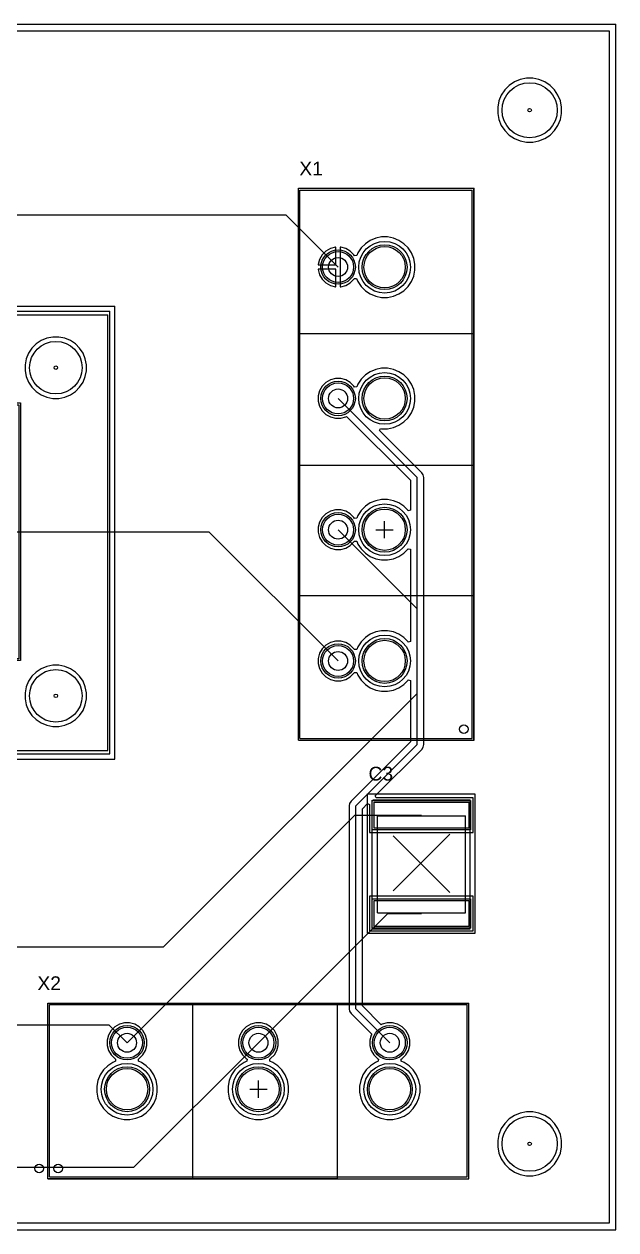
# Model space of a CAD drawing. Header units: millimetres. Extents: x 0 to 140, y 0 to 70.
# Drawn here: x 105.7 to 140, y 0 to 70 of the extents above; entities that cross this region are included whole.
import ezdxf

# ---------------------------------------------------------------- set-up
doc = ezdxf.new("R2010")
doc.units = ezdxf.units.MM
for name, color, linetype in [('BottomLayer', 5, 'Continuous'), ('BottomSolder', 6, 'Continuous'), ('Mechanical1', 6, 'Continuous'), ('Mechanical15', 56, 'Continuous'), ('MultiLayer', 9, 'Continuous'), ('PadHoleLayer', 156, 'Continuous'), ('TopLayer', 1, 'Continuous'), ('TopOverlay', 2, 'Continuous'), ('TopSolder', 216, 'Continuous')]:
    doc.layers.add(name, color=color, linetype=linetype)
doc.styles.add('Arial', font='arial.ttf', dxfattribs={"height": 0.2})

# ---------------------------------------------------------------- blocks, each defined once
blk = doc.blocks.new('CON__WJ06_03P_1')
at = {"layer": 'BottomLayer'}
for centre, radius in [((-7.62, 2.7), 0.9), ((0, 2.7), 0.9), ((7.62, 2.7), 0.9), ((-7.62, 0), 1.2), ((0, 0), 1.2), ((7.62, 0), 1.2)]:
    blk.add_circle(centre, radius, dxfattribs=at)
at = {"layer": 'BottomSolder'}
for centre, radius in [((-7.62, 2.7), 1.002), ((0, 2.7), 1.002), ((7.62, 2.7), 1.002), ((-7.62, 0), 1.302), ((0, 0), 1.302), ((7.62, 0), 1.302)]:
    blk.add_circle(centre, radius, dxfattribs=at)
at = {"layer": 'Mechanical1'}
for p, q in [((-12.12, -5.08), (-12.12, 4.92)), ((-12.12, 4.92), (12.1, 4.92)), ((12.1, -5.08), (12.1, 4.92)), ((-12.12, -5.08), (12.1, -5.08))]:
    blk.add_line(p, q, dxfattribs=at)
blk.add_circle((-11.61, -4.6), 0.25, dxfattribs=at)
at = {"layer": 'Mechanical15'}
for p, q in [((-12.21, -5.175), (-12.21, 5)), ((-12.21, 5), (4.59, 5)), ((4.59, -5.175), (4.59, 5)), ((-0.5, 0), (0.5, 0)), ((0, -0.5), (0, 0.5)), ((-12.21, -5.175), (4.59, -5.175))]:
    blk.add_line(p, q, dxfattribs=at)
at = {"layer": 'MultiLayer'}
for centre, radius in [((-7.62, 2.7), 0.9), ((0, 2.7), 0.9), ((7.62, 2.7), 0.9), ((-7.62, 0), 1.2), ((0, 0), 1.2), ((7.62, 0), 1.2)]:
    blk.add_circle(centre, radius, dxfattribs=at)
at = {"layer": 'PadHoleLayer'}
for centre, radius in [((-7.62, 2.7), 0.55), ((0, 2.7), 0.55), ((7.62, 2.7), 0.55), ((-7.62, 0), 1.5), ((0, 0), 1.5), ((7.62, 0), 1.5)]:
    blk.add_circle(centre, radius, dxfattribs=at)
at = {"layer": 'TopLayer'}
for centre, radius in [((-7.62, 2.7), 0.9), ((0, 2.7), 0.9), ((7.62, 2.7), 0.9), ((-7.62, 0), 1.2), ((0, 0), 1.2), ((7.62, 0), 1.2)]:
    blk.add_circle(centre, radius, dxfattribs=at)
at = {"layer": 'TopOverlay'}
for p, q in [((-12.21, 5), (4.59, 5)), ((-12.21, -5.2), (-12.21, 5)), ((-3.81, -5.2), (-3.81, 5)), ((4.59, -5.2), (4.59, 5)), ((4.59, 5), (12.2, 5)), ((12.2, -5.2), (12.2, 5)), ((-12.21, -5.2), (4.59, -5.2)), ((4.59, -5.2), (12.2, -5.2))]:
    blk.add_line(p, q, dxfattribs=at)
blk.add_circle((-12.71, -4.6), 0.25, dxfattribs=at)
at = {"layer": 'TopSolder'}
for centre, radius in [((-7.62, 2.7), 1.002), ((0, 2.7), 1.002), ((7.62, 2.7), 1.002), ((-7.62, 0), 1.302), ((0, 0), 1.302), ((7.62, 0), 1.302)]:
    blk.add_circle(centre, radius, dxfattribs=at)
blk = doc.blocks.new('CON__WJ06_04P_2')
at = {"layer": 'BottomLayer'}
for centre, radius in [((-15.24, 2.7), 0.9), ((-7.62, 2.7), 0.9), ((0, 2.7), 0.9), ((7.63, 2.7), 0.9), ((-15.24, 0), 1.2), ((-7.62, 0), 1.2), ((0, 0), 1.2), ((7.62, 0), 1.2)]:
    blk.add_circle(centre, radius, dxfattribs=at)
at = {"layer": 'BottomSolder'}
for centre, radius in [((-15.24, 2.7), 1.002), ((-7.62, 2.7), 1.002), ((0, 2.7), 1.002), ((7.63, 2.7), 1.002), ((-15.24, 0), 1.302), ((-7.62, 0), 1.302), ((0, 0), 1.302), ((7.62, 0), 1.302)]:
    blk.add_circle(centre, radius, dxfattribs=at)
at = {"layer": 'Mechanical1'}
for p, q in [((-19.74, 4.92), (-19.74, -5.08)), ((-19.74, 4.92), (12.1, 4.92)), ((12.1, 4.92), (12.1, -5.08)), ((-19.74, -5.08), (12.1, -5.08))]:
    blk.add_line(p, q, dxfattribs=at)
blk.add_circle((-19.2, -4.6), 0.25, dxfattribs=at)
at = {"layer": 'Mechanical15'}
for p, q in [((-19.83, 5), (-19.83, -5.175)), ((-19.83, 5), (12.2, 5)), ((12.2, 5), (12.2, -5.175)), ((-8.12, 0), (-7.12, 0)), ((-7.62, 0.5), (-7.62, -0.5)), ((-19.83, -5.175), (12.2, -5.175))]:
    blk.add_line(p, q, dxfattribs=at)
at = {"layer": 'MultiLayer'}
for centre, radius in [((-15.24, 2.7), 0.9), ((-7.62, 2.7), 0.9), ((0, 2.7), 0.9), ((7.63, 2.7), 0.9), ((-15.24, 0), 1.2), ((-7.62, 0), 1.2), ((0, 0), 1.2), ((7.62, 0), 1.2)]:
    blk.add_circle(centre, radius, dxfattribs=at)
at = {"layer": 'PadHoleLayer'}
for centre, radius in [((-15.24, 2.7), 0.55), ((-7.62, 2.7), 0.55), ((0, 2.7), 0.55), ((7.63, 2.7), 0.55), ((-15.24, 0), 1.5), ((-7.62, 0), 1.5), ((0, 0), 1.5), ((7.62, 0), 1.5)]:
    blk.add_circle(centre, radius, dxfattribs=at)
at = {"layer": 'TopLayer'}
for centre, radius in [((-15.24, 2.7), 0.9), ((-7.62, 2.7), 0.9), ((0, 2.7), 0.9), ((7.63, 2.7), 0.9), ((-15.24, 0), 1.2), ((-7.62, 0), 1.2), ((0, 0), 1.2), ((7.62, 0), 1.2)]:
    blk.add_circle(centre, radius, dxfattribs=at)
at = {"layer": 'TopOverlay'}
for p, q in [((-19.83, 5), (-3.03, 5)), ((-19.83, 5), (-19.83, -5.2)), ((-11.43, 5), (-11.43, -5.2)), ((-3.87, 5), (-3.87, -5.2)), ((-3.87, 5), (12.2, 5)), ((3.78, 5), (3.78, -5.2)), ((12.2, 5), (12.2, -5.2)), ((-19.83, -5.2), (-3.03, -5.2)), ((-3.87, -5.2), (12.2, -5.2))]:
    blk.add_line(p, q, dxfattribs=at)
blk.add_circle((-19.2, -4.6), 0.25, dxfattribs=at)
at = {"layer": 'TopSolder'}
for centre, radius in [((-15.24, 2.7), 1.002), ((-7.62, 2.7), 1.002), ((0, 2.7), 1.002), ((7.63, 2.7), 1.002), ((-15.24, 0), 1.302), ((-7.62, 0), 1.302), ((0, 0), 1.302), ((7.62, 0), 1.302)]:
    blk.add_circle(centre, radius, dxfattribs=at)
blk = doc.blocks.new('MOSFET_4')
at = {"layer": 'BottomLayer'}
for p, q in [((-6.55, 23.7), (6.55, 23.7)), ((-6.55, 13.1), (-6.55, 23.7)), ((6.55, 23.7), (6.55, 13.1)), ((6.55, 13.1), (-6.55, 13.1)), ((-13.725, 7.375), (13.725, 7.375)), ((-13.725, -7.375), (-13.725, 7.375)), ((13.725, 7.375), (13.725, -7.375)), ((13.725, -7.375), (-13.725, -7.375)), ((-6.55, -13.1), (6.55, -13.1)), ((-6.55, -23.7), (-6.55, -13.1)), ((6.55, -13.1), (6.55, -23.7)), ((6.55, -23.7), (-6.55, -23.7))]:
    blk.add_line(p, q, dxfattribs=at)
at = {"layer": 'BottomSolder'}
for p, q in [((-6.652, 23.802), (6.652, 23.802)), ((-6.652, 12.998), (-6.652, 23.802)), ((6.652, 23.802), (6.652, 12.998)), ((6.652, 12.998), (-6.652, 12.998)), ((-13.827, 7.477), (13.827, 7.477)), ((-13.827, -7.477), (-13.827, 7.477)), ((13.827, 7.477), (13.827, -7.477)), ((13.827, -7.477), (-13.827, -7.477)), ((-6.652, -12.998), (6.652, -12.998)), ((-6.652, -23.802), (-6.652, -12.998)), ((6.652, -12.998), (6.652, -23.802)), ((6.652, -23.802), (-6.652, -23.802))]:
    blk.add_line(p, q, dxfattribs=at)
for centre in [(-15.875, 9.525), (15.875, 9.525), (-15.875, -9.525), (15.875, -9.525)]:
    blk.add_circle(centre, 0.102, dxfattribs=at)
at = {"layer": 'Mechanical1'}
for p, q in [((-6.7, 12.7), (-6.7, 23.4)), ((-6.7, 23.4), (6.7, 23.4)), ((6.7, 12.6), (6.7, 23.4)), ((-18.9, -12.6), (-18.9, 12.7)), ((-18.9, 12.7), (-6.7, 12.7)), ((6.7, 12.6), (18.9, 12.6)), ((18.9, -12.7), (18.9, 12.6)), ((-18.9, -12.6), (-6.6, -12.6)), ((-6.6, -23.4), (-6.6, -12.6)), ((6.7, -12.7), (18.9, -12.7)), ((6.7, -23.4), (6.7, -12.7)), ((-6.6, -23.4), (6.7, -23.4))]:
    blk.add_line(p, q, dxfattribs=at)
at = {"layer": 'Mechanical15'}
for p, q in [((-6.8, 23.5), (-6.7, 23.6)), ((-6.8, 12.9), (-6.8, 23.5)), ((-6.7, 23.6), (6.9, 23.6)), ((6.9, 12.8), (6.9, 23.6)), ((-19.1, -12.8), (-19.1, 12.9)), ((-19.1, 12.9), (-6.8, 12.9)), ((6.9, 12.8), (19, 12.8)), ((19, -12.9), (19, 12.8)), ((0, -2.9), (0, 2.5)), ((-2.3, 0), (2.2, 0)), ((-19.1, -12.8), (-7, -12.8)), ((-7, -23.5), (-7, -12.8)), ((6.9, -12.9), (19, -12.9)), ((6.9, -12.9), (6.9, -12.9)), ((6.9, -23.5), (6.9, -12.9)), ((-7, -23.5), (6.9, -23.5))]:
    blk.add_line(p, q, dxfattribs=at)
at = {"layer": 'MultiLayer'}
for p, q in [((-6.55, 23.7), (6.55, 23.7)), ((-6.55, 13.1), (-6.55, 23.7)), ((6.55, 23.7), (6.55, 13.1)), ((6.55, 13.1), (-6.55, 13.1)), ((-13.725, 7.375), (13.725, 7.375)), ((-13.725, -7.375), (-13.725, 7.375)), ((13.725, 7.375), (13.725, -7.375)), ((13.725, -7.375), (-13.725, -7.375)), ((-6.55, -13.1), (6.55, -13.1)), ((-6.55, -23.7), (-6.55, -13.1)), ((6.55, -13.1), (6.55, -23.7)), ((6.55, -23.7), (-6.55, -23.7))]:
    blk.add_line(p, q, dxfattribs=at)
at = {"layer": 'PadHoleLayer'}
for centre in [(-15.875, 9.525), (15.875, 9.525), (-15.875, -9.525), (15.875, -9.525)]:
    blk.add_circle(centre, 1.525, dxfattribs=at)
at = {"layer": 'TopLayer'}
for p, q in [((-6.55, 23.7), (6.55, 23.7)), ((-6.55, 13.1), (-6.55, 23.7)), ((6.55, 23.7), (6.55, 13.1)), ((6.55, 13.1), (-6.55, 13.1)), ((-13.725, 7.375), (13.725, 7.375)), ((-13.725, -7.375), (-13.725, 7.375)), ((13.725, 7.375), (13.725, -7.375)), ((13.725, -7.375), (-13.725, -7.375)), ((-6.55, -13.1), (6.55, -13.1)), ((-6.55, -23.7), (-6.55, -13.1)), ((6.55, -13.1), (6.55, -23.7)), ((6.55, -23.7), (-6.55, -23.7))]:
    blk.add_line(p, q, dxfattribs=at)
at = {"layer": 'TopOverlay'}
for p, q in [((-7.9, 13.1), (-7.9, 24.3)), ((-7.9, 24.3), (7.8, 24.3)), ((7.8, 13.1), (7.8, 24.3)), ((-19.4, -13.1), (-19.4, 13.1)), ((-19.4, 13.1), (-7.9, 13.1)), ((7.8, 13.1), (19.3, 13.1)), ((19.3, -13.2), (19.3, 13.1)), ((-19.4, -13.1), (-8.1, -13.1)), ((-8.1, -24.5), (-8.1, -13.1)), ((7.8, -24.5), (7.8, -13.2)), ((7.8, -13.2), (19.3, -13.2)), ((-8.1, -24.5), (7.8, -24.5))]:
    blk.add_line(p, q, dxfattribs=at)
at = {"layer": 'TopSolder'}
for p, q in [((-6.652, 23.802), (6.652, 23.802)), ((-6.652, 12.998), (-6.652, 23.802)), ((6.652, 23.802), (6.652, 12.998)), ((6.652, 12.998), (-6.652, 12.998)), ((-13.827, 7.477), (13.827, 7.477)), ((-13.827, -7.477), (-13.827, 7.477)), ((13.827, 7.477), (13.827, -7.477)), ((13.827, -7.477), (-13.827, -7.477)), ((-6.652, -12.998), (6.652, -12.998)), ((-6.652, -23.802), (-6.652, -12.998)), ((6.652, -12.998), (6.652, -23.802)), ((6.652, -23.802), (-6.652, -23.802))]:
    blk.add_line(p, q, dxfattribs=at)
for centre in [(-15.875, 9.525), (15.875, 9.525), (-15.875, -9.525), (15.875, -9.525)]:
    blk.add_circle(centre, 0.102, dxfattribs=at)
blk = doc.blocks.new('CAP_2220_20')
at = {"layer": 'BottomLayer'}
for p, q in [((-3.6, 2.75), (-2.1, 2.75)), ((-3.6, -2.75), (-3.6, 2.75)), ((-2.1, 2.75), (-2.1, -2.75)), ((2.1, 2.75), (3.6, 2.75)), ((2.1, -2.75), (2.1, 2.75)), ((3.6, 2.75), (3.6, -2.75)), ((-2.1, -2.75), (-3.6, -2.75)), ((3.6, -2.75), (2.1, -2.75))]:
    blk.add_line(p, q, dxfattribs=at)
at = {"layer": 'BottomSolder'}
for p, q in [((-3.702, 2.852), (-1.998, 2.852)), ((-3.702, -2.852), (-3.702, 2.852)), ((-1.998, 2.852), (-1.998, -2.852)), ((1.998, 2.852), (3.702, 2.852)), ((1.998, -2.852), (1.998, 2.852)), ((3.702, 2.852), (3.702, -2.852)), ((-1.998, -2.852), (-3.702, -2.852)), ((3.702, -2.852), (1.998, -2.852))]:
    blk.add_line(p, q, dxfattribs=at)
at = {"layer": 'Mechanical1'}
for p, q in [((-2.825, 2.55), (2.825, 2.55)), ((-2.825, 2.55), (-2.825, -2.55)), ((2.825, 2.55), (2.825, -2.55)), ((-2.825, -2.55), (2.825, -2.55))]:
    blk.add_line(p, q, dxfattribs=at)
at = {"layer": 'Mechanical15'}
for p, q in [((-3.75, 2.875), (-3.75, -2.825)), ((-3.725, 2.85), (3.725, 2.85)), ((3.75, 2.825), (3.75, -2.825)), ((1.659, 1.648), (-1.641, -1.652)), ((-1.538, 1.637), (1.75, -1.65)), ((-3.75, -2.825), (3.75, -2.825))]:
    blk.add_line(p, q, dxfattribs=at)
at = {"layer": 'MultiLayer'}
for p, q in [((-3.6, 2.75), (-2.1, 2.75)), ((-3.6, -2.75), (-3.6, 2.75)), ((-2.1, 2.75), (-2.1, -2.75)), ((2.1, 2.75), (3.6, 2.75)), ((2.1, -2.75), (2.1, 2.75)), ((3.6, 2.75), (3.6, -2.75)), ((-2.1, -2.75), (-3.6, -2.75)), ((3.6, -2.75), (2.1, -2.75))]:
    blk.add_line(p, q, dxfattribs=at)
at = {"layer": 'TopLayer'}
for p, q in [((-3.6, 2.75), (-2.1, 2.75)), ((-3.6, -2.75), (-3.6, 2.75)), ((-2.1, 2.75), (-2.1, -2.75)), ((2.1, 2.75), (3.6, 2.75)), ((2.1, -2.75), (2.1, 2.75)), ((3.6, 2.75), (3.6, -2.75)), ((-2.1, -2.75), (-3.6, -2.75)), ((3.6, -2.75), (2.1, -2.75))]:
    blk.add_line(p, q, dxfattribs=at)
at = {"layer": 'TopOverlay'}
for p, q in [((-4, 3.125), (4.1, 3.125)), ((-4, 3.125), (-4, -3.125)), ((4.1, 3.125), (4.1, -3.125)), ((-4, -3.125), (4.075, -3.125))]:
    blk.add_line(p, q, dxfattribs=at)
at = {"layer": 'TopSolder'}
for p, q in [((-3.702, 2.852), (-1.998, 2.852)), ((-3.702, -2.852), (-3.702, 2.852)), ((-1.998, 2.852), (-1.998, -2.852)), ((1.998, 2.852), (3.702, 2.852)), ((1.998, -2.852), (1.998, 2.852)), ((3.702, 2.852), (3.702, -2.852)), ((-1.998, -2.852), (-3.702, -2.852)), ((3.702, -2.852), (1.998, -2.852))]:
    blk.add_line(p, q, dxfattribs=at)

msp = doc.modelspace()

# ---------------------------------------------------------------- linework, layer by layer
at = {"layer": 'BottomLayer'}
for p, q in [((91.645, 58.928), (120.859, 58.928)), ((120.859, 58.928), (123.889, 55.898)), ((123.889, 40.648), (128.473, 36.064)), ((91.645, 40.528), (116.389, 40.528)), ((116.389, 40.528), (123.889, 33.028)), ((128.473, 31.14), (128.473, 36.064)), ((113.767, 16.434), (128.473, 31.14)), ((111.65, 10.865), (124.856, 24.072)), ((124.856, 24.072), (128.725, 24.072)), ((119.27, 10.865), (126.776, 18.372)), ((126.776, 18.372), (128.725, 18.372)), ((76.86, 16.434), (113.767, 16.434)), ((99.06, 11.913), (110.602, 11.913)), ((110.602, 11.913), (111.65, 10.865)), ((112.036, 3.632), (119.27, 10.865)), ((99.06, 3.632), (112.036, 3.632))]:
    msp.add_line(p, q, dxfattribs=at)
at = {"layer": 'BottomSolder'}
for centre in [(135, 65), (135, 5)]:
    msp.add_circle(centre, 0.102, dxfattribs=at)
at = {"layer": 'PadHoleLayer'}
for centre in [(135, 65), (135, 5)]:
    msp.add_circle(centre, 1.6, dxfattribs=at)
at = {"layer": 'TopLayer'}
for p, q in [((0, 70), (140, 70)), ((140, 0), (140, 70)), ((0.388, 69.612), (139.612, 69.612)), ((139.612, 69.612), (139.612, 0.388)), ((134.122, 66.643), (133.818, 66.44)), ((134.459, 66.783), (134.122, 66.643)), ((134.817, 66.854), (134.459, 66.783)), ((135.183, 66.854), (134.817, 66.854)), ((135.541, 66.783), (135.183, 66.854)), ((135.878, 66.643), (135.541, 66.783)), ((136.182, 66.44), (135.878, 66.643)), ((133.357, 65.878), (133.217, 65.541)), ((133.56, 66.182), (133.357, 65.878)), ((133.818, 66.44), (133.56, 66.182)), ((136.44, 66.182), (136.182, 66.44)), ((136.643, 65.878), (136.44, 66.182)), ((136.783, 65.541), (136.643, 65.878)), ((133.217, 65.541), (133.146, 65.183)), ((133.146, 65.183), (133.146, 64.817)), ((136.854, 65.183), (136.783, 65.541)), ((136.854, 64.817), (136.854, 65.183)), ((133.146, 64.817), (133.217, 64.459)), ((133.217, 64.459), (133.357, 64.122)), ((136.643, 64.122), (136.783, 64.459)), ((136.783, 64.459), (136.854, 64.817)), ((133.357, 64.122), (133.56, 63.818)), ((133.56, 63.818), (133.818, 63.56)), ((136.182, 63.56), (136.44, 63.818)), ((136.44, 63.818), (136.643, 64.122)), ((133.818, 63.56), (134.122, 63.357)), ((134.122, 63.357), (134.459, 63.217)), ((134.459, 63.217), (134.817, 63.146)), ((134.817, 63.146), (135.183, 63.146)), ((135.183, 63.146), (135.541, 63.217)), ((135.541, 63.217), (135.878, 63.357)), ((135.878, 63.357), (136.182, 63.56)), ((125.758, 57.442), (125.471, 57.25)), ((126.078, 57.574), (125.758, 57.442)), ((126.416, 57.642), (126.078, 57.574)), ((126.762, 57.642), (126.416, 57.642)), ((127.101, 57.574), (126.762, 57.642)), ((127.42, 57.442), (127.101, 57.574)), ((127.707, 57.25), (127.42, 57.442)), ((123.181, 56.821), (122.966, 56.606)), ((123.444, 56.973), (123.181, 56.821)), ((123.737, 57.052), (123.444, 56.973)), ((123.762, 57.052), (123.737, 57.052)), ((123.762, 56.025), (123.762, 57.052)), ((124.041, 57.052), (124.016, 57.052)), ((124.016, 57.052), (124.016, 55.898)), ((124.335, 56.973), (124.041, 57.052)), ((124.598, 56.821), (124.335, 56.973)), ((124.813, 56.606), (124.598, 56.821)), ((125.035, 56.718), (124.97, 56.562)), ((125.227, 57.006), (125.035, 56.718)), ((125.471, 57.25), (125.227, 57.006)), ((127.952, 57.006), (127.707, 57.25)), ((128.144, 56.718), (127.952, 57.006)), ((128.276, 56.399), (128.144, 56.718)), ((122.814, 56.343), (122.735, 56.05)), ((122.735, 56.05), (122.735, 56.025)), ((122.735, 56.025), (123.762, 56.025)), ((122.966, 56.606), (122.814, 56.343)), ((124.843, 56.553), (124.813, 56.606)), ((124.97, 56.562), (124.843, 56.553)), ((128.343, 56.06), (128.276, 56.399)), ((128.343, 55.715), (128.343, 56.06)), ((123.762, 55.771), (122.735, 55.771)), ((122.735, 55.771), (122.735, 55.746)), ((122.735, 55.746), (122.814, 55.452)), ((122.814, 55.452), (122.966, 55.189)), ((123.762, 54.744), (123.762, 55.771)), ((124.016, 55.898), (124.016, 54.744)), ((128.144, 55.057), (128.276, 55.376)), ((128.276, 55.376), (128.343, 55.715)), ((122.966, 55.189), (123.181, 54.974)), ((123.181, 54.974), (123.444, 54.822)), ((123.444, 54.822), (123.737, 54.744)), ((123.737, 54.744), (123.762, 54.744)), ((124.016, 54.744), (124.041, 54.744)), ((124.041, 54.744), (124.335, 54.822)), ((124.335, 54.822), (124.598, 54.974)), ((124.598, 54.974), (124.813, 55.189)), ((124.813, 55.189), (124.838, 55.233)), ((124.838, 55.233), (124.965, 55.225)), ((124.965, 55.225), (125.035, 55.057)), ((125.035, 55.057), (125.227, 54.769)), ((125.227, 54.769), (125.471, 54.525)), ((127.707, 54.525), (127.952, 54.769)), ((127.952, 54.769), (128.144, 55.057)), ((125.471, 54.525), (125.758, 54.333)), ((125.758, 54.333), (126.078, 54.201)), ((126.078, 54.201), (126.416, 54.134)), ((126.416, 54.134), (126.762, 54.134)), ((126.762, 54.134), (127.101, 54.201)), ((127.101, 54.201), (127.42, 54.333)), ((127.42, 54.333), (127.707, 54.525)), ((107.345, 51.832), (107.001, 51.764)), ((107.696, 51.832), (107.345, 51.832)), ((108.039, 51.764), (107.696, 51.832)), ((106.138, 51.187), (105.944, 50.896)), ((106.386, 51.435), (106.138, 51.187)), ((106.678, 51.63), (106.386, 51.435)), ((107.001, 51.764), (106.678, 51.63)), ((108.363, 51.63), (108.039, 51.764)), ((108.654, 51.435), (108.363, 51.63)), ((108.902, 51.187), (108.654, 51.435)), ((109.097, 50.896), (108.902, 51.187)), ((105.81, 50.572), (105.741, 50.228)), ((105.944, 50.896), (105.81, 50.572)), ((109.231, 50.572), (109.097, 50.896)), ((109.299, 50.228), (109.231, 50.572)), ((105.741, 50.228), (105.741, 49.878)), ((105.741, 49.878), (105.81, 49.534)), ((109.231, 49.534), (109.299, 49.878)), ((109.299, 49.878), (109.299, 50.228)), ((125.758, 49.822), (125.471, 49.63)), ((126.078, 49.954), (125.758, 49.822)), ((126.416, 50.022), (126.078, 49.954)), ((126.762, 50.022), (126.416, 50.022)), ((127.101, 49.954), (126.762, 50.022)), ((127.42, 49.822), (127.101, 49.954)), ((127.707, 49.63), (127.42, 49.822)), ((105.81, 49.534), (105.944, 49.21)), ((105.944, 49.21), (106.138, 48.919)), ((108.902, 48.919), (109.097, 49.21)), ((109.097, 49.21), (109.231, 49.534)), ((123.181, 49.191), (122.966, 48.976)), ((123.444, 49.343), (123.181, 49.191)), ((123.737, 49.422), (123.444, 49.343)), ((124.041, 49.422), (123.737, 49.422)), ((124.335, 49.343), (124.041, 49.422)), ((124.598, 49.191), (124.335, 49.343)), ((124.813, 48.976), (124.598, 49.191)), ((125.035, 49.098), (124.968, 48.936)), ((125.227, 49.386), (125.035, 49.098)), ((125.471, 49.63), (125.227, 49.386)), ((127.952, 49.386), (127.707, 49.63)), ((128.144, 49.098), (127.952, 49.386)), ((128.276, 48.779), (128.144, 49.098)), ((106.138, 48.919), (106.386, 48.671)), ((106.386, 48.671), (106.678, 48.477)), ((106.678, 48.477), (107.001, 48.342)), ((107.001, 48.342), (107.345, 48.274)), ((107.696, 48.274), (108.039, 48.342)), ((108.039, 48.342), (108.363, 48.477)), ((108.363, 48.477), (108.654, 48.671)), ((108.654, 48.671), (108.902, 48.919)), ((122.814, 48.713), (122.735, 48.419)), ((122.735, 48.419), (122.735, 48.116)), ((122.966, 48.976), (122.814, 48.713)), ((124.841, 48.927), (124.813, 48.976)), ((124.968, 48.936), (124.841, 48.927)), ((128.343, 48.44), (128.276, 48.779)), ((128.343, 48.095), (128.343, 48.44)), ((107.345, 48.274), (107.696, 48.274)), ((122.735, 48.116), (122.814, 47.822)), ((122.814, 47.822), (122.966, 47.559)), ((123.889, 48.268), (128.473, 43.684)), ((128.144, 47.437), (128.276, 47.756)), ((128.276, 47.756), (128.343, 48.095)), ((122.966, 47.559), (123.181, 47.344)), ((123.181, 47.344), (123.444, 47.192)), ((123.444, 47.192), (123.737, 47.114)), ((123.737, 47.114), (124.041, 47.114)), ((124.041, 47.114), (124.335, 47.192)), ((124.335, 47.192), (124.386, 47.222)), ((124.386, 47.222), (128.085, 43.523)), ((127.42, 46.713), (127.707, 46.905)), ((127.707, 46.905), (127.952, 47.149)), ((127.952, 47.149), (128.144, 47.437)), ((126.292, 46.414), (126.352, 46.526)), ((128.748, 43.958), (126.292, 46.414)), ((126.352, 46.526), (126.416, 46.514)), ((126.416, 46.514), (126.762, 46.514)), ((126.762, 46.514), (127.101, 46.581)), ((127.101, 46.581), (127.42, 46.713)), ((128.085, 43.523), (128.085, 41.785)), ((128.473, 28.169), (128.473, 43.684)), ((128.832, 43.832), (128.748, 43.958)), ((128.862, 43.684), (128.832, 43.832)), ((128.862, 28.169), (128.862, 43.684)), ((125.471, 42.01), (125.227, 41.766)), ((125.758, 42.202), (125.471, 42.01)), ((126.078, 42.334), (125.758, 42.202)), ((126.416, 42.402), (126.078, 42.334)), ((126.762, 42.402), (126.416, 42.402)), ((127.101, 42.334), (126.762, 42.402)), ((127.42, 42.202), (127.101, 42.334)), ((127.707, 42.01), (127.42, 42.202)), ((127.952, 41.766), (127.707, 42.01)), ((122.966, 41.356), (122.814, 41.093)), ((123.181, 41.571), (122.966, 41.356)), ((123.444, 41.723), (123.181, 41.571)), ((123.737, 41.802), (123.444, 41.723)), ((124.041, 41.802), (123.737, 41.802)), ((124.335, 41.723), (124.041, 41.802)), ((124.598, 41.571), (124.335, 41.723)), ((124.813, 41.356), (124.598, 41.571)), ((124.841, 41.307), (124.813, 41.356)), ((124.968, 41.316), (124.841, 41.307)), ((125.035, 41.478), (124.968, 41.316)), ((125.227, 41.766), (125.035, 41.478)), ((127.963, 41.748), (127.952, 41.766)), ((128.085, 41.785), (127.963, 41.748)), ((122.814, 41.093), (122.735, 40.799)), ((122.735, 40.799), (122.735, 40.496)), ((122.735, 40.496), (122.814, 40.202)), ((122.814, 40.202), (122.966, 39.939)), ((122.966, 39.939), (123.181, 39.724)), ((124.598, 39.724), (124.813, 39.939)), ((124.813, 39.939), (124.841, 39.988)), ((124.841, 39.988), (124.968, 39.979)), ((124.968, 39.979), (125.035, 39.817)), ((123.181, 39.724), (123.444, 39.572)), ((123.444, 39.572), (123.737, 39.494)), ((123.737, 39.494), (124.041, 39.494)), ((124.041, 39.494), (124.335, 39.572)), ((124.335, 39.572), (124.598, 39.724)), ((125.035, 39.817), (125.227, 39.529)), ((125.227, 39.529), (125.471, 39.285)), ((125.471, 39.285), (125.758, 39.093)), ((127.42, 39.093), (127.707, 39.285)), ((127.707, 39.285), (127.952, 39.529)), ((127.952, 39.529), (127.963, 39.547)), ((127.963, 39.547), (128.085, 39.51)), ((128.085, 39.51), (128.085, 34.165)), ((125.758, 39.093), (126.078, 38.961)), ((126.078, 38.961), (126.416, 38.894)), ((126.416, 38.894), (126.762, 38.894)), ((126.762, 38.894), (127.101, 38.961)), ((127.101, 38.961), (127.42, 39.093)), ((125.471, 34.39), (125.227, 34.146)), ((125.758, 34.582), (125.471, 34.39)), ((126.078, 34.714), (125.758, 34.582)), ((126.416, 34.782), (126.078, 34.714)), ((126.762, 34.782), (126.416, 34.782)), ((127.101, 34.714), (126.762, 34.782)), ((127.42, 34.582), (127.101, 34.714)), ((127.707, 34.39), (127.42, 34.582)), ((127.952, 34.146), (127.707, 34.39)), ((122.966, 33.736), (122.814, 33.473)), ((123.181, 33.951), (122.966, 33.736)), ((123.444, 34.103), (123.181, 33.951)), ((123.737, 34.182), (123.444, 34.103)), ((124.041, 34.182), (123.737, 34.182)), ((124.335, 34.103), (124.041, 34.182)), ((124.598, 33.951), (124.335, 34.103)), ((124.813, 33.736), (124.598, 33.951)), ((124.841, 33.687), (124.813, 33.736)), ((124.968, 33.696), (124.841, 33.687)), ((125.035, 33.858), (124.968, 33.696)), ((125.227, 34.146), (125.035, 33.858)), ((127.963, 34.128), (127.952, 34.146)), ((128.085, 34.165), (127.963, 34.128)), ((122.814, 33.473), (122.735, 33.179)), ((122.735, 33.179), (122.735, 32.876)), ((106.386, 32.385), (106.138, 32.137)), ((106.678, 32.58), (106.386, 32.385)), ((107.001, 32.714), (106.678, 32.58)), ((107.345, 32.782), (107.001, 32.714)), ((107.696, 32.782), (107.345, 32.782)), ((108.039, 32.714), (107.696, 32.782)), ((108.363, 32.58), (108.039, 32.714)), ((108.654, 32.385), (108.363, 32.58)), ((108.902, 32.137), (108.654, 32.385)), ((122.735, 32.876), (122.814, 32.582)), ((122.814, 32.582), (122.966, 32.319)), ((122.966, 32.319), (123.181, 32.104)), ((124.598, 32.104), (124.813, 32.319)), ((124.813, 32.319), (124.841, 32.368)), ((124.841, 32.368), (124.968, 32.359)), ((124.968, 32.359), (125.035, 32.197)), ((105.81, 31.522), (105.741, 31.178)), ((105.944, 31.846), (105.81, 31.522)), ((106.138, 32.137), (105.944, 31.846)), ((109.097, 31.846), (108.902, 32.137)), ((109.231, 31.522), (109.097, 31.846)), ((109.299, 31.178), (109.231, 31.522)), ((123.181, 32.104), (123.444, 31.952)), ((123.444, 31.952), (123.737, 31.874)), ((123.737, 31.874), (124.041, 31.874)), ((124.041, 31.874), (124.335, 31.952)), ((124.335, 31.952), (124.598, 32.104)), ((125.035, 32.197), (125.227, 31.909)), ((125.227, 31.909), (125.471, 31.665)), ((125.471, 31.665), (125.758, 31.473)), ((127.42, 31.473), (127.707, 31.665)), ((127.707, 31.665), (127.952, 31.909)), ((127.952, 31.909), (127.963, 31.927)), ((127.963, 31.927), (128.085, 31.89)), ((128.085, 31.89), (128.085, 28.33)), ((105.741, 31.178), (105.741, 30.828)), ((105.741, 30.828), (105.81, 30.484)), ((109.231, 30.484), (109.299, 30.828)), ((109.299, 30.828), (109.299, 31.178)), ((125.758, 31.473), (126.078, 31.341)), ((126.078, 31.341), (126.416, 31.274)), ((126.416, 31.274), (126.762, 31.274)), ((126.762, 31.274), (127.101, 31.341)), ((127.101, 31.341), (127.42, 31.473)), ((105.81, 30.484), (105.944, 30.16)), ((105.944, 30.16), (106.138, 29.869)), ((108.902, 29.869), (109.097, 30.16)), ((109.097, 30.16), (109.231, 30.484)), ((106.138, 29.869), (106.386, 29.621)), ((106.386, 29.621), (106.678, 29.427)), ((106.678, 29.427), (107.001, 29.292)), ((108.039, 29.292), (108.363, 29.427)), ((108.363, 29.427), (108.654, 29.621)), ((108.654, 29.621), (108.902, 29.869)), ((107.001, 29.292), (107.345, 29.224)), ((107.345, 29.224), (107.696, 29.224)), ((107.696, 29.224), (108.039, 29.292)), ((128.085, 28.33), (124.643, 24.887)), ((124.917, 24.613), (128.473, 28.169)), ((128.748, 27.894), (128.832, 28.02)), ((128.832, 28.02), (128.862, 28.169)), ((126.047, 25.193), (128.748, 27.894)), ((124.558, 24.761), (124.529, 24.613)), ((124.529, 24.613), (124.529, 12.838)), ((124.643, 24.887), (124.558, 24.761)), ((124.917, 12.838), (124.917, 24.613)), ((125.306, 24.452), (125.603, 24.749)), ((125.603, 24.749), (125.721, 24.701)), ((125.721, 24.701), (125.721, 23.068)), ((126.096, 25.076), (126.047, 25.193)), ((131.729, 25.076), (126.096, 25.076)), ((131.729, 23.068), (131.729, 25.076)), ((125.306, 12.999), (125.306, 24.452)), ((125.721, 23.068), (131.729, 23.068)), ((131.729, 19.376), (125.721, 19.376)), ((125.721, 19.376), (125.721, 17.368)), ((131.729, 17.368), (131.729, 19.376)), ((125.721, 17.368), (131.729, 17.368)), ((124.529, 12.838), (124.558, 12.689)), ((124.558, 12.689), (124.643, 12.563)), ((124.917, 12.838), (126.89, 10.865)), ((126.393, 11.911), (125.306, 12.999)), ((111.204, 11.941), (110.941, 11.789)), ((111.498, 12.019), (111.204, 11.941)), ((111.801, 12.019), (111.498, 12.019)), ((112.095, 11.941), (111.801, 12.019)), ((112.358, 11.789), (112.095, 11.941)), ((118.824, 11.941), (118.561, 11.789)), ((119.118, 12.019), (118.824, 11.941)), ((119.421, 12.019), (119.118, 12.019)), ((119.715, 11.941), (119.421, 12.019)), ((119.978, 11.789), (119.715, 11.941)), ((124.643, 12.563), (125.844, 11.362)), ((126.444, 11.941), (126.393, 11.911)), ((126.738, 12.019), (126.444, 11.941)), ((127.041, 12.019), (126.738, 12.019)), ((127.335, 11.941), (127.041, 12.019)), ((127.598, 11.789), (127.335, 11.941)), ((110.574, 11.311), (110.496, 11.017)), ((110.726, 11.574), (110.574, 11.311)), ((110.941, 11.789), (110.726, 11.574)), ((112.573, 11.574), (112.358, 11.789)), ((112.725, 11.311), (112.573, 11.574)), ((112.804, 11.017), (112.725, 11.311)), ((118.194, 11.311), (118.116, 11.017)), ((118.346, 11.574), (118.194, 11.311)), ((118.561, 11.789), (118.346, 11.574)), ((120.193, 11.574), (119.978, 11.789)), ((120.345, 11.311), (120.193, 11.574)), ((120.424, 11.017), (120.345, 11.311)), ((125.814, 11.311), (125.736, 11.017)), ((125.844, 11.362), (125.814, 11.311)), ((127.813, 11.574), (127.598, 11.789)), ((127.965, 11.311), (127.813, 11.574)), ((128.044, 11.017), (127.965, 11.311)), ((110.496, 11.017), (110.496, 10.713)), ((110.496, 10.713), (110.574, 10.42)), ((112.725, 10.42), (112.804, 10.713)), ((112.804, 10.713), (112.804, 11.017)), ((118.116, 11.017), (118.116, 10.713)), ((118.116, 10.713), (118.194, 10.42)), ((120.345, 10.42), (120.424, 10.713)), ((120.424, 10.713), (120.424, 11.017)), ((125.736, 11.017), (125.736, 10.713)), ((125.736, 10.713), (125.814, 10.42)), ((127.965, 10.42), (128.044, 10.713)), ((128.044, 10.713), (128.044, 11.017)), ((110.574, 10.42), (110.726, 10.157)), ((110.726, 10.157), (110.941, 9.942)), ((110.941, 9.942), (110.99, 9.914)), ((110.99, 9.914), (110.981, 9.787)), ((112.309, 9.914), (112.358, 9.942)), ((112.318, 9.787), (112.309, 9.914)), ((112.358, 9.942), (112.573, 10.157)), ((112.573, 10.157), (112.725, 10.42)), ((118.194, 10.42), (118.346, 10.157)), ((118.346, 10.157), (118.561, 9.942)), ((118.561, 9.942), (118.61, 9.914)), ((118.61, 9.914), (118.601, 9.787)), ((119.929, 9.914), (119.978, 9.942)), ((119.938, 9.787), (119.929, 9.914)), ((119.978, 9.942), (120.193, 10.157)), ((120.193, 10.157), (120.345, 10.42)), ((125.814, 10.42), (125.966, 10.157)), ((125.966, 10.157), (126.181, 9.942)), ((126.181, 9.942), (126.23, 9.914)), ((126.23, 9.914), (126.221, 9.787)), ((127.549, 9.914), (127.598, 9.942)), ((127.558, 9.787), (127.549, 9.914)), ((127.598, 9.942), (127.813, 10.157)), ((127.813, 10.157), (127.965, 10.42)), ((110.287, 9.283), (110.095, 8.996)), ((110.531, 9.528), (110.287, 9.283)), ((110.819, 9.72), (110.531, 9.528)), ((110.981, 9.787), (110.819, 9.72)), ((112.48, 9.72), (112.318, 9.787)), ((112.768, 9.528), (112.48, 9.72)), ((113.012, 9.283), (112.768, 9.528)), ((113.204, 8.996), (113.012, 9.283)), ((117.907, 9.283), (117.715, 8.996)), ((118.151, 9.528), (117.907, 9.283)), ((118.439, 9.72), (118.151, 9.528)), ((118.601, 9.787), (118.439, 9.72)), ((120.1, 9.72), (119.938, 9.787)), ((120.388, 9.528), (120.1, 9.72)), ((120.632, 9.283), (120.388, 9.528)), ((120.824, 8.996), (120.632, 9.283)), ((125.527, 9.283), (125.335, 8.996)), ((125.771, 9.528), (125.527, 9.283)), ((126.059, 9.72), (125.771, 9.528)), ((126.221, 9.787), (126.059, 9.72)), ((127.72, 9.72), (127.558, 9.787)), ((128.008, 9.528), (127.72, 9.72)), ((128.252, 9.283), (128.008, 9.528)), ((128.444, 8.996), (128.252, 9.283)), ((109.963, 8.677), (109.896, 8.338)), ((110.095, 8.996), (109.963, 8.677)), ((113.336, 8.677), (113.204, 8.996)), ((113.404, 8.338), (113.336, 8.677)), ((117.583, 8.677), (117.516, 8.338)), ((117.715, 8.996), (117.583, 8.677)), ((120.956, 8.677), (120.824, 8.996)), ((121.024, 8.338), (120.956, 8.677)), ((125.203, 8.677), (125.136, 8.338)), ((125.335, 8.996), (125.203, 8.677)), ((128.576, 8.677), (128.444, 8.996)), ((128.644, 8.338), (128.576, 8.677)), ((109.896, 8.338), (109.896, 7.993)), ((109.896, 7.993), (109.963, 7.654)), ((113.336, 7.654), (113.404, 7.993)), ((113.404, 7.993), (113.404, 8.338)), ((117.516, 8.338), (117.516, 7.993)), ((117.516, 7.993), (117.583, 7.654)), ((120.956, 7.654), (121.024, 7.993)), ((121.024, 7.993), (121.024, 8.338)), ((125.136, 8.338), (125.136, 7.993)), ((125.136, 7.993), (125.203, 7.654)), ((128.576, 7.654), (128.644, 7.993)), ((128.644, 7.993), (128.644, 8.338)), ((109.963, 7.654), (110.095, 7.334)), ((110.095, 7.334), (110.287, 7.047)), ((110.287, 7.047), (110.531, 6.803)), ((112.768, 6.803), (113.012, 7.047)), ((113.012, 7.047), (113.204, 7.334)), ((113.204, 7.334), (113.336, 7.654)), ((117.583, 7.654), (117.715, 7.334)), ((117.715, 7.334), (117.907, 7.047)), ((117.907, 7.047), (118.151, 6.803)), ((120.388, 6.803), (120.632, 7.047)), ((120.632, 7.047), (120.824, 7.334)), ((120.824, 7.334), (120.956, 7.654)), ((125.203, 7.654), (125.335, 7.334)), ((125.335, 7.334), (125.527, 7.047)), ((125.527, 7.047), (125.771, 6.803)), ((128.008, 6.803), (128.252, 7.047)), ((128.252, 7.047), (128.444, 7.334)), ((128.444, 7.334), (128.576, 7.654)), ((110.531, 6.803), (110.819, 6.611)), ((110.819, 6.611), (111.138, 6.479)), ((111.138, 6.479), (111.477, 6.411)), ((111.477, 6.411), (111.822, 6.411)), ((111.822, 6.411), (112.161, 6.479)), ((112.161, 6.479), (112.48, 6.611)), ((112.48, 6.611), (112.768, 6.803)), ((118.151, 6.803), (118.439, 6.611)), ((118.439, 6.611), (118.758, 6.479)), ((118.758, 6.479), (119.097, 6.411)), ((119.097, 6.411), (119.442, 6.411)), ((119.442, 6.411), (119.781, 6.479)), ((119.781, 6.479), (120.1, 6.611)), ((120.1, 6.611), (120.388, 6.803)), ((125.771, 6.803), (126.059, 6.611)), ((126.059, 6.611), (126.378, 6.479)), ((126.378, 6.479), (126.717, 6.411)), ((126.717, 6.411), (127.062, 6.411)), ((127.062, 6.411), (127.401, 6.479)), ((127.401, 6.479), (127.72, 6.611)), ((127.72, 6.611), (128.008, 6.803)), ((133.818, 6.44), (133.56, 6.182)), ((134.122, 6.643), (133.818, 6.44)), ((134.459, 6.783), (134.122, 6.643)), ((134.817, 6.854), (134.459, 6.783)), ((135.183, 6.854), (134.817, 6.854)), ((135.541, 6.783), (135.183, 6.854)), ((135.878, 6.643), (135.541, 6.783)), ((136.182, 6.44), (135.878, 6.643)), ((136.44, 6.182), (136.182, 6.44)), ((133.357, 5.878), (133.217, 5.541)), ((133.56, 6.182), (133.357, 5.878)), ((136.643, 5.878), (136.44, 6.182)), ((136.783, 5.541), (136.643, 5.878)), ((133.217, 5.541), (133.146, 5.183)), ((133.146, 5.183), (133.146, 4.817)), ((136.854, 5.183), (136.783, 5.541)), ((136.854, 4.817), (136.854, 5.183)), ((133.146, 4.817), (133.217, 4.459)), ((133.217, 4.459), (133.357, 4.122)), ((136.643, 4.122), (136.783, 4.459)), ((136.783, 4.459), (136.854, 4.817)), ((133.357, 4.122), (133.56, 3.818)), ((133.56, 3.818), (133.818, 3.56)), ((133.818, 3.56), (134.122, 3.357)), ((135.878, 3.357), (136.182, 3.56)), ((136.182, 3.56), (136.44, 3.818)), ((136.44, 3.818), (136.643, 4.122)), ((134.122, 3.357), (134.459, 3.217)), ((134.459, 3.217), (134.817, 3.146)), ((134.817, 3.146), (135.183, 3.146)), ((135.183, 3.146), (135.541, 3.217)), ((135.541, 3.217), (135.878, 3.357)), ((0, 0), (140, 0)), ((139.612, 0.388), (0.388, 0.388))]:
    msp.add_line(p, q, dxfattribs=at)
at = {"layer": 'TopSolder'}
for centre in [(135, 65), (135, 5)]:
    msp.add_circle(centre, 0.102, dxfattribs=at)

# ---------------------------------------------------------------- block references
for name, p in [('MOSFET_4', (91.645, 40.528)), ('CON__WJ06_03P_1', (119.27, 8.165))]:
    msp.add_blockref(name, p)
at = {"rotation": 90}
for name, p in [('CON__WJ06_04P_2', (126.589, 48.268)), ('CAP_2220_20', (128.725, 21.222))]:
    msp.add_blockref(name, p, dxfattribs=at)

# ---------------------------------------------------------------- texts
at = {"layer": 'TopOverlay', "style": 'Arial'}
for s, p in [('X1', (121.641, 61.214)), ('C3', (125.654, 26.086)), ('X2', (106.451, 13.919))]:
    msp.add_text(s, height=0.8, dxfattribs=at).set_placement(p)

doc.saveas('drawing.dxf')
